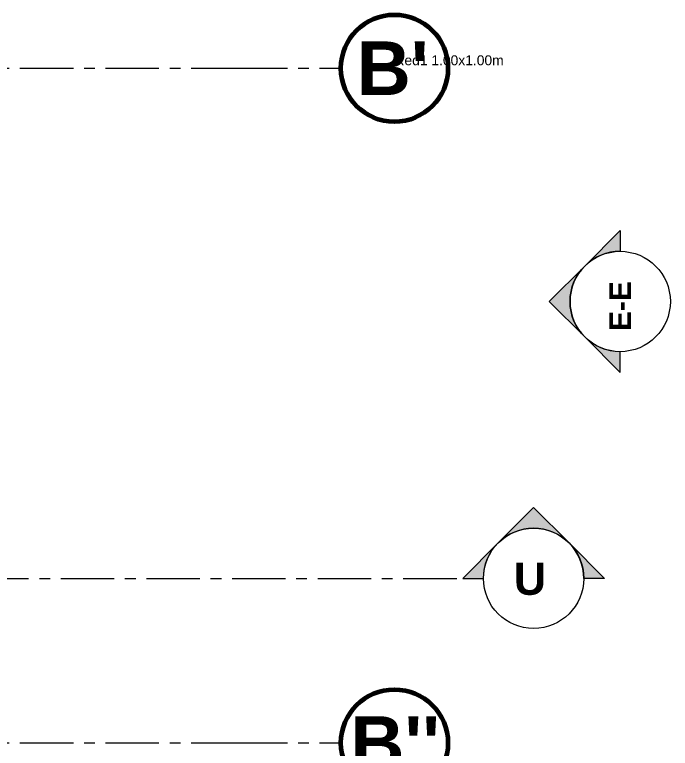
# Model space of a CAD drawing. Header units: inches. Extents: x -19 to 5698, y -728 to 92.
# Drawn here: x 422.52 to 428.65, y 20.35 to 27.2 of the extents above; entities that cross this region are included whole.
import ezdxf

# ---------------------------------------------------------------- set-up
doc = ezdxf.new("R2010")
doc.units = ezdxf.units.IN
doc.header["$MEASUREMENT"] = 0
doc.linetypes.add('Punto & Raya', pattern=[0.65, 0.5, -0.075, 0, -0.075])
for name, color, linetype in [('02 _ ARQ _ ALB _ Ejes Generales', 251, 'Continuous'), ('Marcador - Alzados', 7, 'Continuous'), ('Marcador - Secciones', 7, 'Continuous'), ('Notas - Etiquetas', 7, 'Continuous')]:
    doc.layers.add(name, color=color, linetype=linetype)
doc.styles.add('Estilo_Generado_1', font='swisseb.ttf')
doc.styles.add('Estilo_Generado_4', font='swisse.ttf')

msp = doc.modelspace()

# ---------------------------------------------------------------- hatches: boundary and pattern name
at = {"layer": 'Marcador - Alzados', "linetype": 'Continuous', "lineweight": 13}
for points in [[(428.1788, 25.1844), (427.8475, 24.8532, -0.198912), (428.1788, 24.9904)], [(427.8475, 24.8532), (427.5163, 24.5219), (427.8475, 24.1907, -0.414214)], [(428.1788, 23.8594), (428.1788, 24.0535, -0.198912), (427.8475, 24.1907)]]:
    msp.add_hatch(color=7, dxfattribs=at).paths.add_polyline_path(points)
at = {"layer": 'Marcador - Secciones', "linetype": 'Continuous', "lineweight": 13}
for points in [[(427.701, 22.2679), (427.3697, 22.5992), (427.0385, 22.2679, -0.414214)], [(426.7072, 21.9367), (426.9013, 21.9367, -0.198912), (427.0385, 22.2679)], [(428.0322, 21.9367), (427.701, 22.2679, -0.198912), (427.8382, 21.9367)]]:
    msp.add_hatch(color=7, dxfattribs=at).paths.add_polyline_path(points)

# ---------------------------------------------------------------- linework, layer by layer
at = {"layer": '02 _ ARQ _ ALB _ Ejes Generales', "color": 251, "linetype": 'Punto & Raya', "lineweight": 13, "true_color": 0x636466}
for p, q in [((418.5701, 26.7), (424.5701, 26.7)), ((424.5701, 26.7), (425.5701, 26.7)), ((418.5701, 20.4), (424.5701, 20.4)), ((424.5701, 20.4), (425.5701, 20.4))]:
    msp.add_line(p, q, dxfattribs=at)
at = {"layer": '02 _ ARQ _ ALB _ Ejes Generales', "color": 7, "linetype": 'Continuous', "lineweight": 60}
for centre in [(426.0701, 26.7), (426.0701, 20.4)]:
    msp.add_circle(centre, 0.5, dxfattribs=at)
at = {"layer": 'Marcador - Alzados', "color": 7, "linetype": 'Continuous', "lineweight": 13, "flags": 128}
for points in [[(428.1788, 25.1844), (428.1788, 24.9904, 0.198912), (427.8475, 24.8532)], [(427.8475, 24.8532, 0.414214), (427.8475, 24.1907), (427.5163, 24.5219)], [(428.1788, 23.8594), (428.1788, 24.0535, -0.198912), (427.8475, 24.1907)]]:
    msp.add_lwpolyline(points, format="xyb", close=True, dxfattribs=at)
at = {"layer": 'Marcador - Alzados', "color": 7, "linetype": 'Continuous', "lineweight": 13}
msp.add_circle((428.1788, 24.5219), 0.4685, dxfattribs=at)
at = {"layer": 'Marcador - Secciones', "color": 251, "linetype": 'Punto & Raya', "lineweight": 13, "true_color": 0x636466}
msp.add_line((398.9527, 21.9367), (426.7072, 21.9367), dxfattribs=at)
at = {"layer": 'Marcador - Secciones', "color": 7, "linetype": 'Continuous', "lineweight": 13, "flags": 128}
for points in [[(427.701, 22.2679, 0.414214), (427.0385, 22.2679), (427.3697, 22.5992)], [(426.7072, 21.9367), (426.9013, 21.9367, -0.198912), (427.0385, 22.2679)], [(428.0322, 21.9367), (427.8382, 21.9367, 0.198912), (427.701, 22.2679)]]:
    msp.add_lwpolyline(points, format="xyb", close=True, dxfattribs=at)
at = {"layer": 'Marcador - Secciones', "color": 7, "linetype": 'Continuous', "lineweight": 13}
msp.add_circle((427.3697, 21.9367), 0.4685, dxfattribs=at)

# ---------------------------------------------------------------- texts
at = {"layer": '02 _ ARQ _ ALB _ Ejes Generales', "color": 7, "lineweight": 30, "char_height": 0.5, "attachment_point": 1, "style": 'Estilo_Generado_1'}
for s, insert in [("\\A1;{\\pql;\\pt0;\\fSwis721 Ex BT|b1|i0|c0|p34;B'}", (425.7181, 26.95)), ("\\A1;{\\pql;\\pt0;\\fSwis721 Ex BT|b1|i0|c0|p34;B''}", (425.6586, 20.65))]:
    msp.add_mtext(s, dxfattribs=dict(at, insert=insert))
at = {"layer": 'Marcador - Alzados', "color": 5, "lineweight": 35, "insert": (428.2788, 24.2467), "char_height": 0.2, "attachment_point": 7, "rotation": 90, "style": 'Estilo_Generado_1'}
msp.add_mtext('\\A1;{\\pql;\\pt0;\\fSwis721 Ex BT|b1|i0|c0|p34;E-E}', dxfattribs=at)
at = {"layer": 'Marcador - Secciones', "color": 5, "lineweight": 25, "insert": (427.1846, 21.7788), "char_height": 0.3, "attachment_point": 7, "style": 'Estilo_Generado_1'}
msp.add_mtext('\\A1;{\\pql;\\pt0;\\fSwis721 Ex BT|b1|i0|c0|p34;U}', dxfattribs=at)
at = {"layer": 'Notas - Etiquetas', "color": 171, "linetype": 'Continuous', "lineweight": 13, "insert": (426.0701, 26.7267), "char_height": 0.0925, "attachment_point": 7, "style": 'Estilo_Generado_4'}
msp.add_mtext('\\A1;{\\pql;\\fSwis721 Ex BT|b0|i0|c0|p34;Red1\\fSwis721 Ex BT|b0|i0|c0|p34; \\fSwis721 Ex BT|b0|i0|c0|p34;1.00\\fSwis721 Ex BT|b0|i0|c0|p34;x\\fSwis721 Ex BT|b0|i0|c0|p34;1.00\\fSwis721 Ex BT|b0|i0|c0|p34;m}', dxfattribs=at)

doc.saveas('drawing.dxf')
